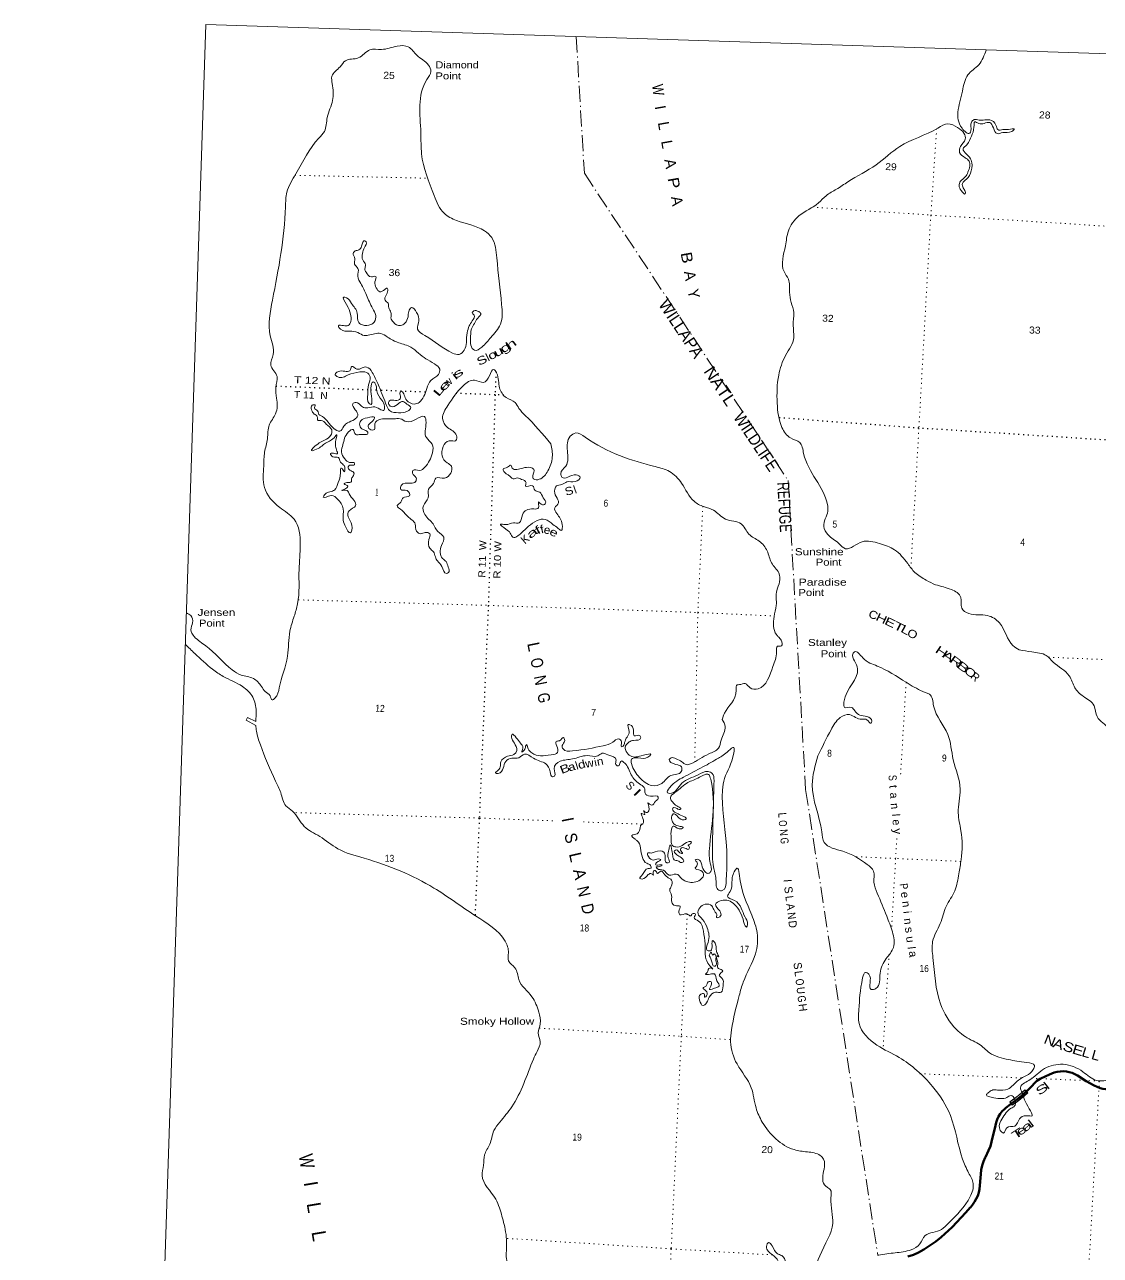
# Model space of a CAD drawing. Header units: feet. Extents: x -762378 to -505285, y -497909 to -353855.
# Drawn here: x -762378 to -735494, y -384612 to -353855 of the extents above; entities that cross this region are included whole.
import ezdxf
from ezdxf.enums import TextEntityAlignment as Align

# ---------------------------------------------------------------- set-up
doc = ezdxf.new("R2010")
doc.units = ezdxf.units.FT
doc.header["$LTSCALE"] = 80
doc.linetypes.add('DOT_DASHED', pattern=[7.7, 5, -1.2, 0.3, -1.2])
doc.linetypes.add('DOTTED', pattern=[1.5, 0.3, -1.2])
for name, color, linetype, lineweight in [('20', 7, 'Continuous', 70), ('39', 7, 'Continuous', 13), ('4', 7, 'Continuous', 13), ('44', 7, 'DOT_DASHED', 13), ('57', 7, 'Continuous', 13), ('6', 7, 'DOTTED', 25), ('7', 7, 'DOTTED', 13)]:
    doc.layers.add(name, color=color, linetype=linetype, lineweight=lineweight)
doc.layers.add('41', color=7, linetype='Continuous')
doc.layers.add('42', color=7, linetype='Continuous')

msp = doc.modelspace()

# ---------------------------------------------------------------- linework, layer by layer
at = {"layer": '20'}
for points in [[(-740307.05, -384636.83), (-740168.71, -384594.59), (-740035.54, -384538.12), (-739909.01, -384468.04), (-739604.88, -384264.24), (-739473.01, -384160.26), (-739198.43, -383907.72), (-738860, -383543.05), (-738744.71, -383412.31), (-738743.84, -383411.41), (-738686.87, -383346.47), (-738636.99, -383275.92), (-738594.77, -383200.55), (-738560.65, -383121.17), (-738535.02, -383038.67), (-738518.15, -382953.94), (-738483.62, -382582.55), (-738472.69, -382473.92), (-738450.47, -382367.03), (-738417.2, -382263.04), (-738373.24, -382163.11), (-738369.31, -382155.4), (-738287.2, -381989.45), (-738242.99, -381879.34), (-738213.41, -381777.55), (-738119.05, -381364.04), (-738100.14, -381287.06), (-738073.28, -381212.48), (-738038.78, -381141.11), (-737997, -381073.74), (-737948.41, -381011.11), (-737893.54, -380953.9), (-737860.06, -380924.28), (-737751.91, -380842.15), (-737552.85, -380693.71), (-737456.37, -380616.54), (-737333.67, -380503.85), (-737319, -380489.02), (-737227, -380396.05), (-737121.93, -380289.16), (-737084.5, -380253.97), (-737043.59, -380222.89), (-736999.66, -380196.26), (-736982.6, -380187.53), (-736763.28, -380087.64), (-736647.67, -380045.33), (-736574.9, -380025.48), (-736491.32, -380012.68), (-736410.83, -380008.68), (-736345.02, -380015.11)], [(-736345.02, -380015.11), (-736272.51, -380029.57), (-736201.91, -380051.52), (-736133.99, -380080.73), (-736069.49, -380116.88), (-735849.21, -380260.3), (-735650.83, -380367.18), (-735501.93, -380430.87), (-735431.61, -380449.26), (-735359.75, -380460.21), (-735309.99, -380463.34), (-734837, -380459.99), (-734833.02, -380459.96)]]:
    msp.add_lwpolyline(points, dxfattribs=at)
at = {"layer": '39'}
msp.add_lwpolyline([(-756600, -371368.05), (-756839, -371240.05), (-756808, -371173.05), (-756603, -371274.05)], dxfattribs=at)
for points in [[(-758334.31, -368553.55), (-758227, -368623.05), (-758179, -368803.05), (-758223, -368976.05), (-758137, -369149.05), (-757849, -369379.05), (-757188, -369981.05), (-756970, -370108.05), (-756661, -370197.05), (-756459, -370396.05), (-756363, -370523.05), (-756242, -370630.05), (-756191, -370730.05), (-756123, -370690.05), (-756016, -370430.05), (-755808, -369635.05), (-755749, -369015.05), (-755642, -368639.05), (-755555, -368329.05), (-755520, -367469.05), (-755488, -366858.05), (-755645, -366211.05), (-756003, -365922.05), (-756384, -365420.05), (-756404, -364888.05), (-756380, -364536.05), (-756310, -364203.05), (-756265, -363861.05), (-756105, -363578.05), (-756080, -363193.05), (-756101, -362922.05), (-756069, -362648.05), (-756226, -362364.05), (-756167, -362097.05), (-756238, -361633.05), (-756186, -360740.05), (-755858, -358407.05), (-755824, -358043.05), (-755599, -357583.05), (-755025, -356691.05), (-754888, -356525.05), (-754816, -356176.05), (-754681, -355749.05), (-754691, -355329.05), (-754699, -355147.05), (-754494, -354906.05), (-754361, -354756.05), (-754039, -354687.05), (-753747, -354483.05), (-753463, -354475.05), (-753067, -354391.05), (-752792, -354412.05), (-752576, -354620.05), (-752283, -354866.05), (-752224, -355025.05), (-752323, -355226.05), (-752476, -356553.05), (-752458, -357086.05), (-752142, -358127.05), (-751897, -358569.05), (-751586, -358749.05), (-750885, -359007.05), (-750706, -359178.05), (-750579, -359685.05), (-750457, -360851.05), (-750488, -361342.05), (-750724, -361671.05), (-750955, -361914.05), (-751133, -361993.05), (-751227, -361867.05), (-751235, -361700.05), (-751209, -361460.05), (-751138, -361322.05), (-751055, -361187.05), (-750977, -361075.05), (-751030, -361027.05), (-751154, -361011.05), (-751193, -361050.05), (-751143, -361119.05), (-751192, -361254.05), (-751265, -361386.05), (-751321, -361555.05), (-751337, -361795.05), (-751390, -361990.05), (-751522, -362098.05), (-751682, -362065.05), (-752376, -361621.05), (-752559, -361462.05), (-752524, -361257.05), (-752582, -361048.05), (-752712, -360928.05), (-752778, -361026.05), (-752796, -361154.05), (-752876, -361318.05), (-752984, -361372.05), (-753163, -361294.05), (-753229, -361184.05)], [(-738348.97, -354490.46), (-738534, -354856.05), (-738806, -355112.05), (-738944, -355515.05), (-739054, -356039.05), (-738951, -356444.05), (-738758, -356566.05), (-738728, -356509.05), (-738719, -356295.05), (-738646, -356229.05), (-738526, -356241.05), (-738420, -356242.05), (-738261, -356234.05), (-738103, -356365.05), (-738060, -356479.05), (-737930, -356479.05), (-737793, -356476.05), (-737646, -356466.05), (-737708, -356523.05), (-737936, -356553.05), (-738074, -356579.05), (-738169, -356435.05), (-738257, -356302.05), (-738400, -356323.05), (-738533, -356325.05), (-738632, -356286.05), (-738653, -356421.05), (-738719, -356640.05), (-738830, -356855.05), (-738924, -356962.05), (-738838, -357094.05), (-738721, -357246.05), (-738720, -357505.05), (-738839, -357719.05), (-738941, -357827.05), (-738921, -357936.05), (-738874, -358021.05), (-738870, -358086.05), (-738971, -358004.05), (-739023, -357878.05), (-738992, -357771.05), (-738874, -357662.05), (-738803, -357538.05), (-738776, -357264.05), (-738875, -357181.05), (-739012, -357050.05), (-738986, -356898.05), (-738872, -356719.05), (-738903, -356570.05), (-739065, -356426.05), (-739305, -356334.05), (-739554, -356440.05), (-740507, -356899.05), (-741099, -357355.05), (-741805, -357783.05), (-742088, -357968.05), (-742351, -358130.05), (-742540, -358311.05), (-743029, -358636.05), (-743291, -359011.05), (-743366, -359383.05), (-743400, -360028.05), (-743289, -360216.05), (-743262, -360544.05), (-743220, -360795.05), (-743157, -361051.05), (-743172, -361372.05), (-743156, -361675.05), (-743360, -362120.05), (-743533, -362614.05), (-743571, -363315.05), (-743452, -363921.05), (-743238, -364185.05), (-743007, -364297.05), (-742910, -364571.05), (-742316, -365844.05), (-742307, -366011.05), (-742409, -366393.05), (-742305, -366599.05), (-742029, -366823.05), (-741861, -366951.05), (-741664, -366891.05), (-741445, -366778.05), (-741017, -366820.05), (-740636, -366979.05), (-740310, -367322.05), (-740129, -367545.05), (-739848, -367737.05), (-739611, -367851.05), (-739219, -367970.05), (-738983, -368170.05), (-738959, -368436.05), (-738785, -368570.05), (-738313, -368623.05), (-738015, -368806.05), (-737679, -369373.05), (-737522, -369478.05)], [(-753229, -361184.05), (-753224, -361045.05), (-753279, -360931.05), (-753291, -360819.05), (-753369, -360740.05), (-753368, -360668.05), (-753306, -360529.05), (-753321, -360444.05), (-753378, -360473.05), (-753503, -360533.05), (-753590, -360432.05), (-753623, -360282.05), (-753604, -360146.05), (-753713, -360157.05), (-753844, -360042.05), (-753875, -359961.05), (-753856, -359861.05), (-753930, -359734.05), (-753934, -359576.05), (-753885, -359423.05), (-753844, -359284.05), (-753873, -359255.05), (-753958, -359388.05), (-754026, -359484.05), (-754115, -359512.05), (-754165, -359564.05), (-754126, -359708.05), (-754136, -359838.05), (-754047, -359949.05), (-754052, -360144.05), (-753976, -360325.05), (-753837, -360614.05), (-753681, -360944.05), (-753605, -361125.05), (-753640, -361287.05), (-753725, -361352.05), (-753936, -361361.05), (-754027, -361302.05), (-754065, -361064.05), (-754208, -360825.05), (-754335, -360680.05), (-754403, -360662.05), (-754331, -360853.05), (-754238, -361087.05), (-754223, -361272.05), (-754294, -361372.05), (-754405, -361376.05), (-754536, -361382.05), (-754484, -361466.05), (-754253, -361515.05), (-754051, -361550.05), (-753891, -361624.05), (-753794, -361619.05), (-753477, -361573.05), (-753312, -361663.05), (-753029, -361806.05), (-752725, -361914.05), (-752536, -362065.05), (-752139, -362333.05), (-752005, -362468.05), (-752035, -362595.05), (-752223, -362747.05), (-752328, -362947.05), (-752401, -363143.05), (-752517, -363294.05), (-752643, -363336.05), (-752830, -363245.05), (-752892, -363113.05), (-752956, -363023.05), (-752996, -363037.05), (-752982, -363140.05), (-753011, -363225.05), (-753150, -363243.05), (-753257, -363255.05), (-753283, -363319.05), (-753221, -363399.05), (-753063, -363346.05), (-752920, -363274.05), (-752825, -363336.05), (-752728, -363429.05), (-752809, -363515.05), (-753032, -363554.05), (-753259, -363500.05), (-753333, -363371.05), (-753424, -363138.05), (-753554, -362826.05), (-753691, -362545.05), (-753835, -362412.05), (-753944, -362434.05), (-754074, -362464.05), (-754204, -362398.05), (-754252, -362503.05), (-754375, -362517.05), (-754548, -362529.05), (-754619, -362587.05), (-754551, -362659.05), (-754294, -362604.05)], [(-754294, -362604.05), (-754000, -362535.05), (-753836, -362546.05), (-753743, -362660.05), (-753786, -362853.05), (-753802, -363097.05), (-753767, -363321.05), (-753716, -363349.05), (-753698, -363285.05), (-753723, -363021.05), (-753707, -362835.05), (-753671, -362782.05), (-753629, -362808.05), (-753578, -363010.05), (-753451, -363241.05), (-753384, -363396.05), (-753402, -363499.05), (-753501, -363462.05), (-753664, -363407.05), (-753851, -363433.05), (-753958, -363389.05), (-754094, -363294.05), (-754180, -363334.05), (-754114, -363478.05), (-754055, -363625.05), (-754136, -363722.05), (-754308, -363807.05), (-754399, -363890.05), (-754498, -364015.05), (-754654, -363944.05), (-754938, -363652.05), (-755037, -363568.05), (-755055, -363504.05), (-755138, -363441.05), (-755117, -363365.05), (-755193, -363367.05), (-755205, -363483.05), (-755140, -363587.05), (-755064, -363654.05), (-755059, -363730.05), (-754931, -363756.05), (-754842, -363838.05), (-754704, -363985.05), (-754724, -364118.05), (-754881, -364240.05), (-755150, -364415.05), (-755209, -364496.05), (-755084, -364468.05), (-754860, -364317.05), (-754646, -364179.05), (-754573, -364105.05), (-754586, -364171.05), (-754608, -364365.05), (-754582, -364484.05), (-754563, -364579.05), (-754655, -364568.05), (-754730, -364576.05), (-754676, -364656.05), (-754538, -364676.05), (-754482, -364786.05), (-754394, -364874.05), (-754373, -364965.05), (-754381, -365028.05), (-754418, -364985.05), (-754467, -364935.05), (-754483, -365055.05), (-754541, -365294.05), (-754634, -365486.05), (-754870, -365586.05), (-754915, -365665.05), (-754719, -365625.05), (-754555, -365711.05), (-754417, -365952.05), (-754418, -366241.05), (-754354, -366414.05), (-754244, -366558.05), (-754197, -366365.05), (-754291, -366153.05), (-754270, -366003.05), (-754109, -365882.05), (-754150, -365740.05), (-754269, -365582.05), (-754319, -365500.05), (-754449, -365498.05), (-754347, -365445.05), (-754299, -365388.05), (-754394, -365331.05), (-754322, -365299.05), (-754211, -365275.05), (-754209, -365207.05), (-754158, -365124.05), (-754151, -365052.05), (-754249, -364991.05), (-754295, -364907.05), (-754251, -364866.05), (-754136, -364854.05), (-754139, -364798.05)], [(-754139, -364798.05), (-754261, -364794.05), (-754379, -364708.05), (-754461, -364530.05), (-754425, -364355.05), (-754284, -364032.05), (-754169, -363972.05), (-754103, -364099.05), (-754021, -364099.05), (-753906, -364101.05), (-753797, -364072.05), (-753827, -364013.05), (-753920, -363976.05), (-754003, -363873.05), (-753975, -363754.05), (-753812, -363681.05), (-753634, -363668.05), (-753702, -363783.05), (-753792, -363882.05), (-753755, -363963.05), (-753635, -363971.05), (-753628, -363829.05), (-753475, -363716.05), (-753153, -363708.05), (-752995, -363703.05), (-752838, -363777.05), (-752593, -363715.05), (-752384, -363647.05), (-752347, -363797.05), (-752339, -364174.05), (-752192, -364340.05), (-752185, -364554.05), (-752379, -364917.05), (-752510, -364995.05), (-752674, -364996.05), (-752685, -365062.05), (-752594, -365183.05), (-752606, -365275.05), (-752735, -365315.05), (-752966, -365370.05), (-752978, -365472.05), (-752822, -365501.05), (-752760, -365633.05), (-752919, -365680.05), (-752974, -365785.05), (-753070, -365874.05), (-752943, -366000.05), (-752804, -366149.05), (-752617, -366336.05), (-752585, -366510.05), (-752473, -366578.05), (-752369, -366545.05), (-752254, -366579.05), (-752275, -366725.05), (-752250, -366942.05), (-752164, -367029.05), (-752113, -367159.05), (-752064, -367259.05), (-751950, -367399.05), (-751837, -367573.05), (-751782, -367549.05), (-751793, -367410.05), (-751847, -367274.05), (-751933, -367195.05), (-751962, -366869.05), (-751901, -366667.05), (-752049, -366521.05), (-752169, -366333.05), (-752376, -366101.05), (-752413, -365879.05), (-752292, -365679.05), (-752286, -365464.05), (-752163, -365326.05), (-752100, -365185.05), (-751881, -365186.05), (-751713, -364893.05), (-751818, -364805.05), (-751947, -364633.05), (-751917, -364401.05), (-751770, -364255.05), (-751598, -364247.05), (-751588, -364121.05), (-751807, -363925.05), (-751933, -363694.05), (-751802, -363373.05), (-751412, -362876.05), (-751134, -362739.05), (-750911, -362796.05), (-750760, -362629.05), (-750653, -362470.05), (-750585, -362556.05), (-750509, -362932.05), (-750343, -363176.05), (-750118, -363302.05), (-750024, -363445.05), (-749866, -363621.05), (-749225, -364334.05)], [(-749225, -364334.05), (-749191, -364664.05), (-749303, -365006.05), (-749518, -365218.05), (-749658, -365209.05), (-749679, -365134.05), (-749652, -364968.05), (-749741, -364923.05), (-749924, -364937.05), (-750078, -364972.05), (-750191, -364937.05), (-750233, -364863.05), (-750307, -364917.05), (-750423, -364963.05), (-750341, -365078.05), (-750284, -365114.05), (-750170, -365204.05), (-750065, -365184.05), (-749962, -365219.05), (-749846, -365303.05), (-749861, -365387.05), (-749682, -365381.05), (-749629, -365489.05), (-749504, -365543.05), (-749419, -365678.05), (-749357, -365811.05), (-749435, -365858.05), (-749538, -365779.05), (-749537, -365927.05), (-749655, -365959.05), (-749839, -365986.05), (-749933, -366105.05), (-750016, -366303.05), (-750163, -366308.05), (-750361, -366350.05), (-750488, -366338.05), (-750351, -366462.05), (-750244, -366562.05), (-750175, -366665.05), (-749967, -366561.05), (-749782, -366391.05), (-749570, -366249.05), (-749368, -366220.05), (-749178, -366344.05), (-749041, -366447.05), (-748966, -366496.05), (-748945, -366348.05), (-749078, -366073.05), (-749130, -365932.05), (-749033, -365803.05), (-749051, -365732.05), (-749129, -365561.05), (-749087, -365384.05), (-748953, -365348.05), (-748824, -365280.05), (-748619, -365275.05), (-748495, -365165.05), (-748594, -365109.05), (-748951, -365164.05), (-748980, -365079.05), (-748856, -364890.05), (-748815, -364508.05), (-748742, -364141.05), (-748607, -364060.05), (-748371, -364162.05), (-746618, -364901.05), (-746264, -365021.05), (-745959, -365314.05), (-745648, -365767.05), (-745406, -365900.05), (-745162, -365990.05), (-744862, -366212.05), (-744472, -366329.05), (-744276, -366587.05), (-744020, -366764.05), (-743824, -367005.05), (-743711, -367305.05), (-743533, -367558.05), (-743510, -367777.05), (-743582, -367994.05), (-743594, -368369.05), (-743650, -368650.05), (-743589, -369099.05), (-743542, -369155.05), (-743469, -369237.05), (-743466, -369378.05), (-743564, -369389.05), (-743591, -369524.05), (-743678, -369895.05), (-744048, -370456.05), (-744250, -370428.05), (-744373, -370323.05), (-744515, -370349.05), (-744569, -370353.05), (-744596, -370487.05), (-744886, -371059.05), (-744944, -371218.05)], [(-756603, -371274.05), (-756592, -371006.05), (-756675, -370664.05), (-756935, -370394.05), (-757413, -370144.05), (-757680, -369963.05), (-758127, -369571.05), (-758360.67, -369342.66)], [(-742556, -372130.05), (-742224, -371475.05), (-741997, -371174.05), (-741763, -371097.05), (-741611, -371170.05), (-741456, -371211.05), (-741328, -371228.05), (-741224, -371315.05), (-741206, -371262.05), (-741329, -371145.05), (-741505, -371109.05), (-741630, -371005.05), (-741715, -370918.05), (-741886, -370924.05), (-741902, -370789.05), (-741564, -369952.05), (-741638, -369751.05), (-741684, -369583.05), (-741636, -369528.05), (-741434, -369677.05), (-741070, -369884.05), (-740348, -370290.05), (-739934, -370517.05), (-739846, -370552.05), (-739767, -370588.05), (-739662, -370875.05), (-739307, -371595.05), (-739171, -372225.05), (-738997, -372965.05), (-739047, -373555.05), (-738978, -374001.05), (-738974, -374721.05), (-739032, -375073.05), (-739133, -375501.05), (-739347, -375889.05), (-739496, -376319.05), (-739686, -376767.05), (-739678, -377170.05), (-739490, -378328.05), (-739093, -378967.05), (-738724, -379230.05), (-738537, -379326.05), (-738265, -379548.05), (-737792, -379718.05), (-737331, -379793.05), (-737141, -379868.05), (-737170, -379967.05), (-737539, -380230.05), (-737809, -380458.05), (-738069, -380479.05), (-738182, -380478.05), (-738292, -380542.05), (-738342, -380591.05), (-738158, -380675.05), (-737976, -380695.05), (-737834, -380666.05), (-737728, -380619.05), (-737650, -380688.05), (-737650.42, -380692.01)], [(-737522, -369478.05), (-737206, -369532.05), (-736846, -369622.05), (-736674, -369785.05), (-736274, -370129.05), (-736133, -370426.05), (-735921, -370640.05), (-735652, -370875.05), (-735575, -371149.05), (-735433, -371304.05), (-735137, -371574.05), (-734929, -372029.05), (-734951, -372365.05), (-734982, -372817.05), (-734833, -372983.05), (-734583, -372949.05), (-734259, -372990.05), (-734166, -373109.05), (-734026, -373166.05), (-733857, -373111.05), (-733782, -373158.05), (-733886, -373186.05), (-733998, -373249.05), (-734144, -373270.05), (-734312, -373325.05), (-734384, -373308.05), (-734328, -373188.05), (-734380, -373136.05), (-734521, -373196.05), (-734638, -373284.05), (-734696, -373519.05), (-734677, -373730.05), (-734595, -374192.05), (-734702, -374931.05), (-734780, -375280.05), (-734751, -375437.05), (-734631, -375584.05), (-734513, -375925.05)], [(-744944, -371218.05), (-744872, -371397.05), (-744971, -371734.05), (-745041, -371937.05), (-745276, -372078.05), (-745737, -372327.05), (-745842, -372348.05), (-745956, -372274.05), (-746096, -372203.05), (-746222, -372179.05), (-746267, -372216.05), (-746103, -372346.05), (-745964, -372402.05), (-745968, -372522.05), (-746231, -372620.05), (-746456, -372816.05), (-746703, -372870.05), (-747010, -372669.05), (-747213, -372323.05), (-747216, -372215.05), (-747048, -372180.05), (-746802, -372160.05), (-746731, -372092.05), (-746913, -372112.05), (-747239, -372132.05), (-747344, -372022.05), (-747369, -371923.05), (-747273, -371782.05), (-747158, -371743.05), (-746983, -371689.05), (-747003, -371620.05), (-747142, -371627.05), (-747163, -371490.05), (-747253, -371351.05), (-747289, -371344.05), (-747269, -371525.05), (-747322, -371658.05), (-747384, -371796.05), (-747420, -371883.05), (-747462, -371902.05), (-747460, -371782.05), (-747536, -371705.05), (-747678, -371788.05), (-747918, -371877.05), (-748685, -372006.05), (-748923, -371954.05), (-748942, -371872.05), (-748882, -371747.05), (-748913, -371668.05), (-749008, -371749.05), (-749097, -371768.05), (-749081, -371883.05), (-749058, -372042.05), (-749221, -372103.05), (-749702, -372055.05), (-749791, -371956.05), (-749809, -371901.05), (-749831, -371842.05), (-749857, -371890.05), (-749894, -371983.05), (-749950, -372033.05), (-749929, -371934.05), (-749989, -371809.05), (-750093, -371675.05), (-750198, -371588.05), (-750202, -371692.05), (-750115, -371851.05), (-750093, -372035.05), (-750151, -372091.05), (-750311, -372138.05), (-750477, -372279.05), (-750488, -372375.05), (-750544, -372489.05), (-750611, -372555.05), (-750541, -372568.05), (-750420, -372437.05), (-750354, -372267.05), (-750200, -372184.05), (-750031, -372177.05), (-749888, -372085.05), (-749664, -372189.05), (-749355, -372328.05), (-749245, -372526.05), (-749189, -372652.05), (-749139, -372634.05), (-749148, -372449.05), (-748996, -372265.05), (-748688, -372207.05), (-748320, -372123.05), (-748057, -372127.05), (-747944, -372065.05), (-747805, -372103.05), (-747594, -372235.05), (-747604, -372347.05), (-747535, -372379.05), (-747498, -372294.05), (-747454, -372249.05)], [(-750511, -383423.05), (-750606, -383204.05), (-750946, -382615.05), (-750911, -382361.05), (-750884, -382099.05), (-750755, -381836.05), (-750649, -381495.05), (-750503, -381283.05), (-750205, -380901.05), (-749662, -379711.05), (-749571, -379513.05), (-749491, -379277.05), (-749542, -379051.05), (-749492, -378822.05), (-749530, -378530.05), (-749700, -378149.05), (-750027, -377721.05), (-750124, -377423.05), (-750285, -377251.05), (-750286, -377050.05), (-750369, -376761.05), (-751111, -376126.05), (-752148, -375432.05), (-753891, -374687.05), (-754552, -374449.05), (-755004, -374143.05), (-755389, -373892.05), (-755686, -373511.05), (-755848, -373379.05), (-755978, -373046.05), (-756108, -372757.05), (-756486, -371852.05), (-756585, -371511.05), (-756600, -371368.05)], [(-745148, -372742.05), (-745192, -372568.05), (-745297, -372520.05), (-745549, -372604.05), (-745954, -372814.05), (-746260, -373069.05), (-746312, -373055.05), (-746259, -372924.05), (-745911, -372661.05), (-745426, -372404.05), (-745041, -372188.05), (-744788, -372005.05), (-744658, -371917.05), (-744655, -372054.05), (-744887, -372696.05), (-744935, -372982.05), (-744844, -374273.05), (-744842, -375234.05), (-744942, -375497.05), (-745028, -375489.05), (-745101, -375215.05), (-745161, -374904.05), (-745189, -374366.05), (-745148, -372742.05)], [(-741057.8, -384612), (-741041, -384608.05), (-740621, -384547.05), (-740225, -384472.05), (-740005, -384322.05), (-739874, -384118.05), (-739678, -384036.05), (-739469, -383965.05), (-739286, -383804.05), (-738746, -383142.05), (-738673, -382819.05), (-738788, -382546.05), (-738939, -382204.05), (-739242, -381117.05), (-739688, -380392.05), (-740523, -379667.05), (-741077, -379356.05), (-741523, -378817.05), (-741530, -378474.05), (-741435, -377677.05), (-741364, -377541.05), (-741281, -377587.05), (-741250, -377799.05), (-741223, -377964.05), (-741104, -377942.05), (-740999, -377563.05), (-740844, -377190.05), (-740666, -376915.05), (-740693, -376527.05), (-740834, -376135.05), (-741070, -375560.05), (-741153, -375288.05), (-741164, -375009.05), (-741319, -374843.05), (-741931, -374514.05), (-742395, -374291.05), (-742457, -374030.05), (-742694, -372850.05), (-742556, -372130.05)], [(-747454, -372249.05), (-747356, -372337.05), (-747198, -372639.05), (-746982, -372851.05), (-746879, -372954.05), (-746873, -373063.05), (-746740, -373135.05), (-746542, -373162.05), (-746567, -373231.05), (-746614, -373264.05), (-746702, -373361.05), (-746800, -373304.05), (-746770, -373463.05), (-746845, -373543.05), (-746910, -373503.05), (-746880, -373592.05), (-746952, -373568.05), (-746910, -373764.05), (-746984, -373868.05)], [(-745995, -373431.05), (-746204, -373261.05), (-746236, -373176.05), (-746127, -373045.05), (-745801, -372797.05), (-745511, -372664.05), (-745284, -372595.05), (-745233, -372713.05), (-745266, -374456.05), (-745244, -374807.05), (-745229, -375015.05), (-745274, -375063.05), (-745458, -374855.05), (-745546, -374715.05), (-745617, -374731.05), (-745569, -374799.05), (-745598, -374898.05), (-745620, -374930.05), (-745481, -374996.05), (-745413, -375117.05), (-745497, -375228.05), (-745804, -375279.05), (-745950, -375204.05), (-746099, -375082.05), (-746273, -375109.05), (-746413, -374982.05), (-746574, -374946.05), (-746599, -374910.05), (-746510, -374894.05), (-746449, -374854.05), (-746515, -374856.05), (-746615, -374837.05), (-746583, -374792.05), (-746482, -374721.05), (-746542, -374705.05), (-746668, -374735.05), (-746787, -374645.05), (-746806, -374556.05), (-746772, -374551.05), (-746716, -374557.05), (-746618, -374524.05), (-746402, -374539.05), (-746372, -374652.05), (-746332, -374798.05), (-746272, -374794.05), (-746294, -374679.05), (-746287, -374510.05), (-746256, -374385.05), (-746245, -374361.05), (-746200, -374495.05), (-746180, -374628.05), (-746145, -374724.05), (-746058, -374751.05), (-745957, -374794.05), (-745912, -374778.05), (-745998, -374650.05), (-746104, -374581.05), (-746140, -374503.05), (-746082, -374477.05), (-746001, -374552.05), (-745939, -374568.05), (-745984, -374484.05), (-745977, -374440.05), (-745876, -374432.05), (-745781, -374461.05), (-745763, -374421.05), (-745797, -374352.05), (-745736, -374328.05), (-745714, -374282.05), (-745794, -374274.05), (-745942, -374365.05), (-746102, -374406.05), (-746195, -374361.05), (-746223, -374188.05), (-746214, -373957.05), (-746173, -373882.05), (-746074, -373932.05), (-745964, -373949.05), (-745919, -373923.05), (-745992, -373890.05), (-746151, -373829.05), (-746193, -373763.05), (-746202, -373626.05), (-746169, -373581.05), (-746053, -373649.05), (-745899, -373729.05), (-745845, -373702.05), (-745947, -373625.05), (-746080, -373562.05), (-746178, -373485.05), (-746182, -373432.05), (-746115, -373425.05), (-746024, -373466.05), (-745978, -373461.05), (-745995, -373431.05)], [(-746984, -373868.05), (-747074, -374075.05), (-747139, -374097.05), (-747202, -374119.05), (-747124, -374212.05), (-747067, -374250.05), (-746941, -374670.05), (-746831, -374814.05), (-746733, -374869.05), (-746729, -374937.05), (-746797, -374943.05), (-746939, -375093.05), (-747003, -375195.05), (-746949, -375209.05), (-746792, -375096.05), (-746709, -375075.05), (-746666, -375112.05), (-746672, -375028.05), (-746622, -374993.05), (-746566, -375067.05), (-746484, -375012.05), (-746377, -375099.05), (-746324, -375155.05), (-746209, -375239.05), (-746218, -375390.05), (-746255, -375475.05), (-746211, -375616.05), (-746205, -375781.05), (-746123, -375870.05), (-745999, -375886.05), (-746030, -376020.05), (-746003, -376101.05), (-745829, -376078.05), (-745732, -376126.05), (-745674, -376065.05), (-745618, -376079.05), (-745643, -376161.05), (-745536, -376259.05), (-745414, -376513.05), (-745374, -376828.05), (-745361, -377149.05), (-745252, -377373.05), (-745178, -377462.05), (-745250, -377426.05), (-745293, -377468.05), (-745324, -377542.05), (-745363, -377580.05), (-745243, -377586.05), (-745138, -377578.05), (-745080, -377748.05), (-745022, -377886.05), (-745079, -377917.05), (-745195, -377955.05), (-745264, -377967.05), (-745211, -377838.05), (-745239, -377767.05), (-745295, -377773.05), (-745356, -377890.05), (-745425, -377929.05), (-745359, -377994.05), (-745334, -378127.05), (-745377, -378162.05), (-745398, -378079.05), (-745479, -378086.05), (-745523, -378155.05), (-745510, -378236.05), (-745422, -378369.05), (-745335, -378298.05), (-745270, -378161.05), (-745109, -378034.05), (-744971, -378037.05), (-744923, -377876.05), (-744955, -377680.05), (-745019, -377606.05), (-744999, -377572.05), (-744933, -377506.05), (-744974, -377471.05), (-745053, -377428.05), (-745058, -377291.05), (-745083, -377128.05), (-745037, -377152.05), (-745065, -377070.05), (-745094, -376975.05), (-745124, -376812.05), (-745182, -376744.05), (-745200, -376857.05), (-745233, -376997.05), (-745317, -376990.05), (-745299, -376796.05), (-745319, -376430.05), (-745440, -376214.05), (-745550, -376073.05), (-745503, -375929.05), (-745373, -375838.05), (-745205, -375878.05), (-745158, -375968.05), (-745078, -376091.05)], [(-745078, -376091.05), (-745079, -376171.05), (-744987, -376128.05), (-745007, -376003.05), (-745110, -375843.05), (-744968, -375747.05), (-744789, -375747.05), (-744640, -375842.05), (-744409, -376267.05), (-744368, -376375.05), (-744335, -376406.05), (-744311, -376343.05), (-744375, -376156.05), (-744638, -375742.05), (-744812, -375636.05), (-744749, -375518.05), (-744701, -375279.05), (-744621, -374986.05), (-744569, -374932.05), (-744525, -375066.05), (-744205, -376111.05), (-744071, -376555.05), (-744113, -377073.05), (-744418, -377780.05), (-744519, -378114.05), (-744713, -378976.05), (-744737, -379272.05), (-744575, -379829.05), (-744219, -380421.05), (-744100, -380926.05), (-743943, -381280.05), (-743148, -381969.05), (-742817, -382026.05), (-742494, -382116.05), (-742411, -382207.05), (-742401, -382456.05), (-742390, -382846.05), (-742334, -382900.05), (-742246, -382963.05), (-742227, -383172.05), (-742182, -383812.05), (-742509, -384626.05), (-743181, -385681.05), (-743335, -385646.05), (-743516, -385422.05), (-743484, -385194.05), (-743358, -384785.05), (-743459, -384617.05), (-743571, -384565.05), (-743696, -384374.05), (-743789, -384291.05), (-743839, -384388.05), (-743691, -384595.05), (-743548, -384754.05), (-743574, -384992.05), (-743618, -385242.05), (-743659, -385626.05), (-743776, -385985.05), (-743861, -386123.05), (-743856, -386153.05), (-743776, -386113.05), (-743716, -386238.05), (-743623, -386166.05), (-743633, -385972.05), (-743576, -385771.05), (-743522, -385664.05), (-743440, -385735.05), (-743308, -385876.05), (-743281, -386083.05), (-743428, -386446.05), (-743679, -386728.05), (-744207, -386836.05), (-745187, -387014.05), (-746085, -387059.05), (-746354, -386950.05), (-746940, -386752.05), (-747309, -386782.05), (-747778, -387036.05), (-747878, -387223.05), (-748035, -387405.05), (-748286, -387348.05), (-749098, -387163.05), (-749415, -387147.05), (-749695, -387342.05), (-749983, -387544.05), (-750110, -387521.05), (-750242, -387246.05), (-750261, -387037.05), (-750160, -386962.05), (-749981, -386854.05), (-749841, -386505.05), (-749789, -385843.05), (-750061, -385212.05), (-750328, -384741.05), (-750333, -384342.05), (-750394, -383840.05), (-750511, -383423.05)], [(-745267, -377114.05), (-745223, -377043.05), (-745203, -377070.05), (-745189, -377111.05), (-745148, -377080.05), (-745118, -377093.05), (-745105, -377236.05), (-745101, -377364.05), (-745150, -377385.05), (-745195, -377305.05), (-745267, -377114.05)], [(-737454.35, -380535.19), (-737491, -380422.05), (-737284, -380240.05), (-736890, -379944.05), (-736426, -379837.05), (-735930, -380024.05), (-735592, -380239.05), (-735407, -380249.05), (-735204, -380234.05), (-734984, -380329.05), (-734682, -380357.05), (-734460.23, -380428.77)], [(-737650.42, -380692.01), (-737619.71, -380825.88), (-737636.55, -380878.67), (-737723, -380932.05), (-737878, -381081.05), (-737983, -381249.05), (-737995, -381489.05), (-737913, -381554.05), (-737834, -381422.05), (-737634, -381384.05), (-737515, -381196.05), (-737348, -381121.05), (-737203, -381122.05), (-737273, -380947.05), (-737454.35, -380535.19)]]:
    msp.add_spline(points, degree=3, dxfattribs=at)
at = {"layer": '4'}
for points in [[(-698866.92, -492927.01), (-730623.23, -491943.85), (-762378.16, -490917.02), (-757851.71, -353854.74)], [(-757851.71, -353854.74), (-726285.32, -354875.48), (-694717.56, -355852.8), (-663148.48, -356786.69), (-631578.15, -357677.16), (-600006.62, -358524.19), (-568433.95, -359327.81), (-536860.21, -360087.99), (-505285.47, -360804.75), (-508303.39, -497908.54), (-540066.74, -497187.5), (-571829.06, -496422.78), (-603590.3, -495614.36), (-635350.39, -494762.27)]]:
    msp.add_lwpolyline(points, dxfattribs=at)
at = {"layer": '44'}
msp.add_lwpolyline([(-748592.22, -354156.33), (-748390.49, -357570.48), (-743298.46, -365246.1), (-742859.49, -372969.95), (-741056.71, -384611.8)], dxfattribs=at)
at = {"layer": '57'}
for p, q in [((-737379.12, -380472.08), (-737308.8, -380547.8)), ((-737696.65, -380861.44), (-737756.51, -380774.98))]:
    msp.add_line(p, q, dxfattribs=at)
for points in [[(-737379.12, -380472.08), (-737542.54, -380613.36), (-737658.68, -380702.68), (-737756.51, -380774.98)], [(-737379.73, -380483.18), (-737537.48, -380619.56), (-737653.86, -380709.07), (-737745.52, -380776.8), (-737694.67, -380850.24)], [(-737308.8, -380547.8), (-737392.45, -380625.5), (-737570.23, -380772.05), (-737696.65, -380861.44)], [(-737694.67, -380850.24), (-737575.09, -380765.69), (-737397.72, -380619.48), (-737320.1, -380547.38), (-737379.73, -380483.18)]]:
    msp.add_lwpolyline(points, dxfattribs=at)
at = {"layer": '6'}
for p, q in [((-753796.68, -362983.78), (-756100.92, -362894.35)), ((-753585.82, -362991.95), (-753723.29, -362986.62)), ((-752362.24, -363039.44), (-753482.81, -362995.95))]:
    msp.add_line(p, q, dxfattribs=at)
for points in [[(-750597, -362534.15), (-750620, -363107.05), (-750791, -368368.05), (-751016, -373684.05), (-751122.34, -376117.86)], [(-750401, -363114.05), (-750620, -363107.05), (-751596.68, -363069.15)], [(-726599, -364682.05), (-729467, -364482.05), (-734767, -364273.05), (-740029, -363939.05), (-743527.01, -363680.73)]]:
    msp.add_lwpolyline(points, dxfattribs=at)
at = {"layer": '7'}
for p, q in [((-755621.74, -357620.43), (-752303.73, -357693.01)), ((-740349.59, -370289.16), (-740486.2, -372591.15)), ((-745632.49, -372272.41), (-745634.26, -372271.29)), ((-746952.31, -373834.19), (-748431.89, -373779.52)), ((-740775.9, -377085.38), (-740923.94, -379450.11)), ((-740007.85, -380072.97), (-737467.12, -380176.62)), ((-737217.84, -380186.79), (-735520, -380256.05))]:
    msp.add_line(p, q, dxfattribs=at)
for points in [[(-739585.63, -356454.66), (-739733, -358615.05), (-740029, -363939.05), (-740229.39, -367424.54)], [(-742693.16, -358417.76), (-739733, -358615.05), (-734455, -358948.05), (-732815.51, -359028.71)], [(-745429.28, -365889.85), (-745555, -368545.05), (-745632.49, -372272.41)], [(-755537.15, -368229.61), (-750791, -368368.05), (-745555, -368545.05), (-743647.78, -368633.57)], [(-736792.63, -369662.79), (-735049, -369737.05), (-729722, -369946.05), (-726770, -370108.05)], [(-749179.92, -373751.89), (-751016, -373684.05), (-755655.91, -373546.26)], [(-740581.55, -374197.84), (-740611, -374694.05), (-740714.03, -376465.49)], [(-738979.45, -374765.6), (-740611, -374694.05), (-741681.98, -374643.9)], [(-745818.65, -376080.85), (-745968, -379136.05), (-746220, -384448.05), (-746339.22, -386955.69)], [(-749514.98, -378933.94), (-745968, -379136.05), (-744738.38, -379222.52)], [(-735520, -380256.05), (-735817, -385499.05), (-736093, -390702.05), (-736319, -395970.05), (-736520.99, -400299.47)], [(-743685.94, -384601.15), (-746220, -384448.05), (-750347.85, -384184.83)]]:
    msp.add_lwpolyline(points, dxfattribs=at)

# ---------------------------------------------------------------- texts
at = {"layer": '41'}
for s, height, rotation, width, p in [('W', 275, 277.437, 0.8, (-746683.22, -355503.32)), ('P', 275, 279.921, 1.15, (-746286.91, -357834.49)), ('B', 275, 279.921, 1.15, (-745960.3, -359701.8)), ('Y', 275, 282.018, 0.95, (-745790.57, -360607.54)), ('u', 200, 28.641, 1.6, (-750491.23, -362116.28)), ('g', 200, 34.677, 1.75, (-750315.21, -362007.12)), ('h', 200, 36.198, 1.75, (-750163.06, -361919.18)), ('S', 200, 26.126, 1.45, (-750907.29, -362327.88)), ('l', 200, 26.27, 1.1, (-750763.13, -362259.94)), ('o', 200, 26.895, 1.4, (-750648.3, -362199.44)), ('i', 200, 38.532, 1.6, (-751569.98, -362714.2)), ('s', 200, 34.445, 1.9, (-751489.77, -362641.98)), ('e', 200, 45.16, 2.05, (-751815.31, -362937.73)), ('L', 200, 50.416, 1.9, (-751948.63, -363064.91)), ('S', 200, 16.986, 1.2, (-748744.36, -365603.07)), ('a', 200, 37.557, 1.85, (-749636.78, -366634.9)), ('f', 200, 28.973, 1.65, (-749504.67, -366572.57)), ('f', 200, 13.43, 1.2, (-749426.71, -366561.93)), ('e', 200, 343.904, 1.1, (-749345.14, -366576.62)), ('e', 200, 333.988, 1.35, (-749194.39, -366630.65)), ('C', 200, 337.882, 1.15, (-741207.61, -368696.18)), ('H', 200, 334.962, 1.4, (-741004.81, -368785.21)), ('E', 200, 334.872, 1.5, (-740788.61, -368885.39)), ('T', 200, 333.793, 1.6, (-740570.9, -368993.2)), ('L', 200, 331.882, 1.5, (-740408.18, -369069.95)), ('O', 200, 331.882, 1.2, (-740236.63, -369170.22)), ('H', 200, 325.893, 1.6, (-739515.31, -369610.93)), ('A', 200, 325.893, 1.55, (-739347.97, -369722.88)), ('R', 200, 323.899, 1.6, (-739160.53, -369853.71)), ('B', 200, 322.863, 1.8, (-738983.92, -369988.39)), ('O', 200, 322.716, 1.4, (-738803.7, -370123.24)), ('B', 200, 21.942, 1.4, (-748840.62, -372538.94)), ('a', 200, 16.365, 1.2, (-748680.1, -372495.82)), ('d', 200, 15.341, 1.25, (-748432.17, -372439.22)), ('w', 200, 11.241, 1.1, (-748244.33, -372409.36)), ('n', 200, 11.728, 1.1, (-747977.83, -372360.89)), ('l', 200, 314.68, 1.85, (-747142.89, -373119.12)), ('L', 200, 274.652, 0.9, (-743541.66, -373619.29)), ('O', 200, 274.652, 0.75, (-743527.62, -373823.99)), ('N', 200, 274.652, 0.85, (-743506.45, -374052.04)), ('G', 200, 274.652, 0.75, (-743486.02, -374258.98)), ('L', 200, 276.944, 0.95, (-743359.12, -375705.73)), ('A', 200, 276.944, 0.95, (-743336.3, -375913.43)), ('N', 200, 276.944, 0.9, (-743306.63, -376136.73)), ('D', 200, 276.944, 0.95, (-743280.86, -376348.32)), ('L', 200, 276.944, 0.95, (-743131.58, -377581.88)), ('O', 200, 276.944, 0.8, (-743104.86, -377793.48)), ('U', 200, 276.944, 0.9, (-743079.2, -378004.29)), ('G', 200, 276.944, 0.8, (-743054.47, -378215.08)), ('N', 240, 338.843, 1.2, (-736797.69, -379353.38)), ('A', 240, 340.885, 1.2, (-736581.98, -379444.55)), ('S', 240, 340.884, 1.25, (-736328.27, -379519.88)), ('E', 240, 343.225, 1.3, (-736085.47, -379597.98)), ('L', 240, 343.875, 1.15, (-735879.67, -379658.65)), ('L', 240, 344.458, 1.15, (-735640.38, -379726.75)), ('S', 200, 36.042, 1.7, (-736901.74, -380538.77)), ('l', 200, 38.238, 1.55, (-736776.74, -380447.57)), ('e', 200, 33.395, 1.6, (-737419.28, -381571.88)), ('a', 200, 37.241, 1.8, (-737276.17, -381465.42)), ('l', 200, 37.012, 1.5, (-737167.78, -381389.91)), ('T', 200, 32.62, 1.75, (-737517.46, -381652.77)), ('W', 350, 279.474, 0.8, (-755500.23, -382286.11))]:
    msp.add_text(s, height=height, rotation=rotation, dxfattribs=dict(at, width=width)).set_placement(p, align=Align.CENTER)
for s, height, rotation, p in [('I', 275, 279.921, (-746626, -355950.31)), ('L', 275, 279.921, (-746537.08, -356404.15)), ('L', 275, 279.921, (-746455.61, -356869.91)), ('A', 275, 279.921, (-746371.17, -357352.73)), ('A', 275, 279.921, (-746208.24, -358284.25)), ('A', 275, 279.921, (-745881.64, -360151.56)), ('w', 200, 41.604, (-751736.71, -362860.37)), ('l', 200, 19.145, (-748591.58, -365567.3)), ('K', 200, 40.219, (-749808.47, -366789.63)), ('R', 200, 319.861, (-738685, -370231.05)), ('l', 200, 16.695, (-748550.66, -372468.48)), ('i', 200, 12.341, (-748093.03, -372384.39)), ('S', 200, 314.68, (-747313.99, -372945.1)), ('I', 200, 274.989, (-743408.21, -375256.67)), ('S', 200, 276.944, (-743385.83, -375491.08)), ('S', 200, 276.944, (-743154.4, -377386.71)), ('H', 200, 276.944, (-743027.37, -378429.82)), ('I', 350, 279.474, (-755395.34, -382852.43)), ('L', 350, 279.474, (-755310.93, -383443.84)), ('L', 350, 279.474, (-755188.8, -384152.42))]:
    msp.add_text(s, height=height, rotation=rotation, dxfattribs=at).set_placement(p, align=Align.CENTER)
at = {"layer": '42'}
for s, width, p in [('Diamond', 1.15, (-752107.42, -354947.45)), ('Point', 1.2, (-752111.32, -355224.23)), ('Sunshine', 1.25, (-743130.08, -367114.48)), ('Point', 1.2, (-742606.95, -367375.37)), ('Paradise', 1.3, (-743034.48, -367875.12)), ('Point', 1.2, (-743040.16, -368135.12)), ('Jensen', 1.25, (-758056.24, -368630.48)), ('Point', 1.2, (-758021.13, -368899.45)), ('Stanley', 1.25, (-742802.19, -369382.85)), ('Point', 1.2, (-742482.54, -369663.52)), ('Smoky Hollow', 1.25, (-751496.88, -378849.82))]:
    msp.add_text(s, height=175, dxfattribs=dict(at, width=width)).set_placement(p)
for s, height, rotation, p in [('L', 300, 281.081, (-749797.88, -369428.81)), ('a', 200, 274.549, (-740749.35, -373125.75)), ('n', 200, 274.549, (-740728.06, -373391.05)), ('I', 300, 281.081, (-748949.91, -373751.79)), ('l', 200, 274.549, (-740702.59, -373614.73)), ('e', 200, 274.549, (-740685.56, -373796.13)), ('A', 300, 282.939, (-748647.78, -375117.42)), ('i', 200, 277.109, (-740421.95, -376048.37)), ('l', 200, 277.109, (-740309.42, -376938.28))]:
    msp.add_text(s, height=height, rotation=rotation, dxfattribs=at).set_placement(p, align=Align.CENTER)
for s, height, rotation, width, p in [('O', 300, 281.081, 0.8, (-749717.15, -369834.08)), ('N', 300, 281.081, 0.85, (-749632.03, -370268.73)), ('G', 300, 281.081, 0.8, (-749545.99, -370708.03)), ('S', 200, 274.549, 0.8, (-740784.37, -372685.56)), ('t', 200, 274.549, 1.05, (-740766.73, -372903.32)), ('y', 200, 274.969, 1.1, (-740659.81, -374022.36)), ('S', 300, 282.939, 0.95, (-748865.15, -374215.72)), ('L', 300, 282.939, 1.05, (-748750.91, -374691.87)), ('N', 300, 282.939, 0.9, (-748548.6, -375549.08)), ('P', 200, 277.109, 0.85, (-740505.3, -375403.45)), ('e', 200, 277.109, 1.05, (-740473.69, -375613.97)), ('D', 300, 282.939, 0.9, (-748448.37, -375985.35)), ('n', 200, 277.109, 1.05, (-740442.84, -375845.54)), ('n', 200, 277.109, 1.05, (-740396.59, -376275.15)), ('s', 200, 277.109, 1.15, (-740369.85, -376489.55)), ('u', 200, 277.109, 1.05, (-740342.63, -376727.35)), ('a', 200, 277.109, 1.05, (-740272.96, -377094.58))]:
    msp.add_text(s, height=height, rotation=rotation, dxfattribs=dict(at, width=width)).set_placement(p, align=Align.CENTER)
at = {"layer": '44'}
for s, rotation, width, p in [('WILLAPA', 303.56, 0.95, (-746094.81, -361535.66)), ('NATL', 303.56, 1.05, (-745123.59, -362971.42)), ('WILDLIFE', 303.56, 0.9, (-744218.96, -364360.25)), ('REFUGE', 273.253, 0.75, (-743536.1, -365923))]:
    msp.add_text(s, height=300, rotation=rotation, dxfattribs=dict(at, width=width)).set_placement(p, align=Align.CENTER)
at = {"layer": '6'}
for s, rotation, width, p in [('T 12 N', 357.778, 1.3, (-755649.09, -362815.14)), ('T 11  N', 357.778, 1.1, (-755650.75, -363182.72)), ('R 11  W', 88.138, 1.1, (-750867.36, -367677.2)), ('R 10 W', 88.138, 1.2, (-750490.68, -367700.5))]:
    msp.add_text(s, height=175, rotation=rotation, dxfattribs=dict(at, width=width)).set_placement(p)
at = {"layer": '7'}
for s, width, p in [('25', 1.1, (-753417.27, -355206.22)), ('28', 1.1, (-737030, -356195.05)), ('29', 1.1, (-740873, -357489.05)), ('36', 1.1, (-753282.36, -360133.66)), ('32', 1.1, (-742449.2, -361276.25)), ('33', 1.1, (-737278.82, -361571.98)), ('1', 0.45, (-753614, -365627.05)), ('6', 0.9, (-747912.82, -365898.71)), ('5', 0.9, (-742192.52, -366423.45)), ('4', 0.9, (-737498, -366872.05)), ('12', 0.9, (-753616.62, -371024.66)), ('7', 0.9, (-748221, -371131.25)), ('8', 0.9, (-742325, -372148.05)), ('9', 0.9, (-739456, -372268.05)), ('13', 0.9, (-753379, -374772.05)), ('18', 0.9, (-748507.68, -376512.28)), ('17', 0.9, (-744509, -377044.05)), ('16', 0.9, (-740018, -377524.05)), ('19', 0.9, (-748690.91, -381740.35)), ('20', 1.1, (-743968.05, -382050.19)), ('21', 0.9, (-738141.19, -382714.37))]:
    msp.add_text(s, height=175, rotation=358.128, dxfattribs=dict(at, width=width)).set_placement(p)

doc.saveas('drawing.dxf')
